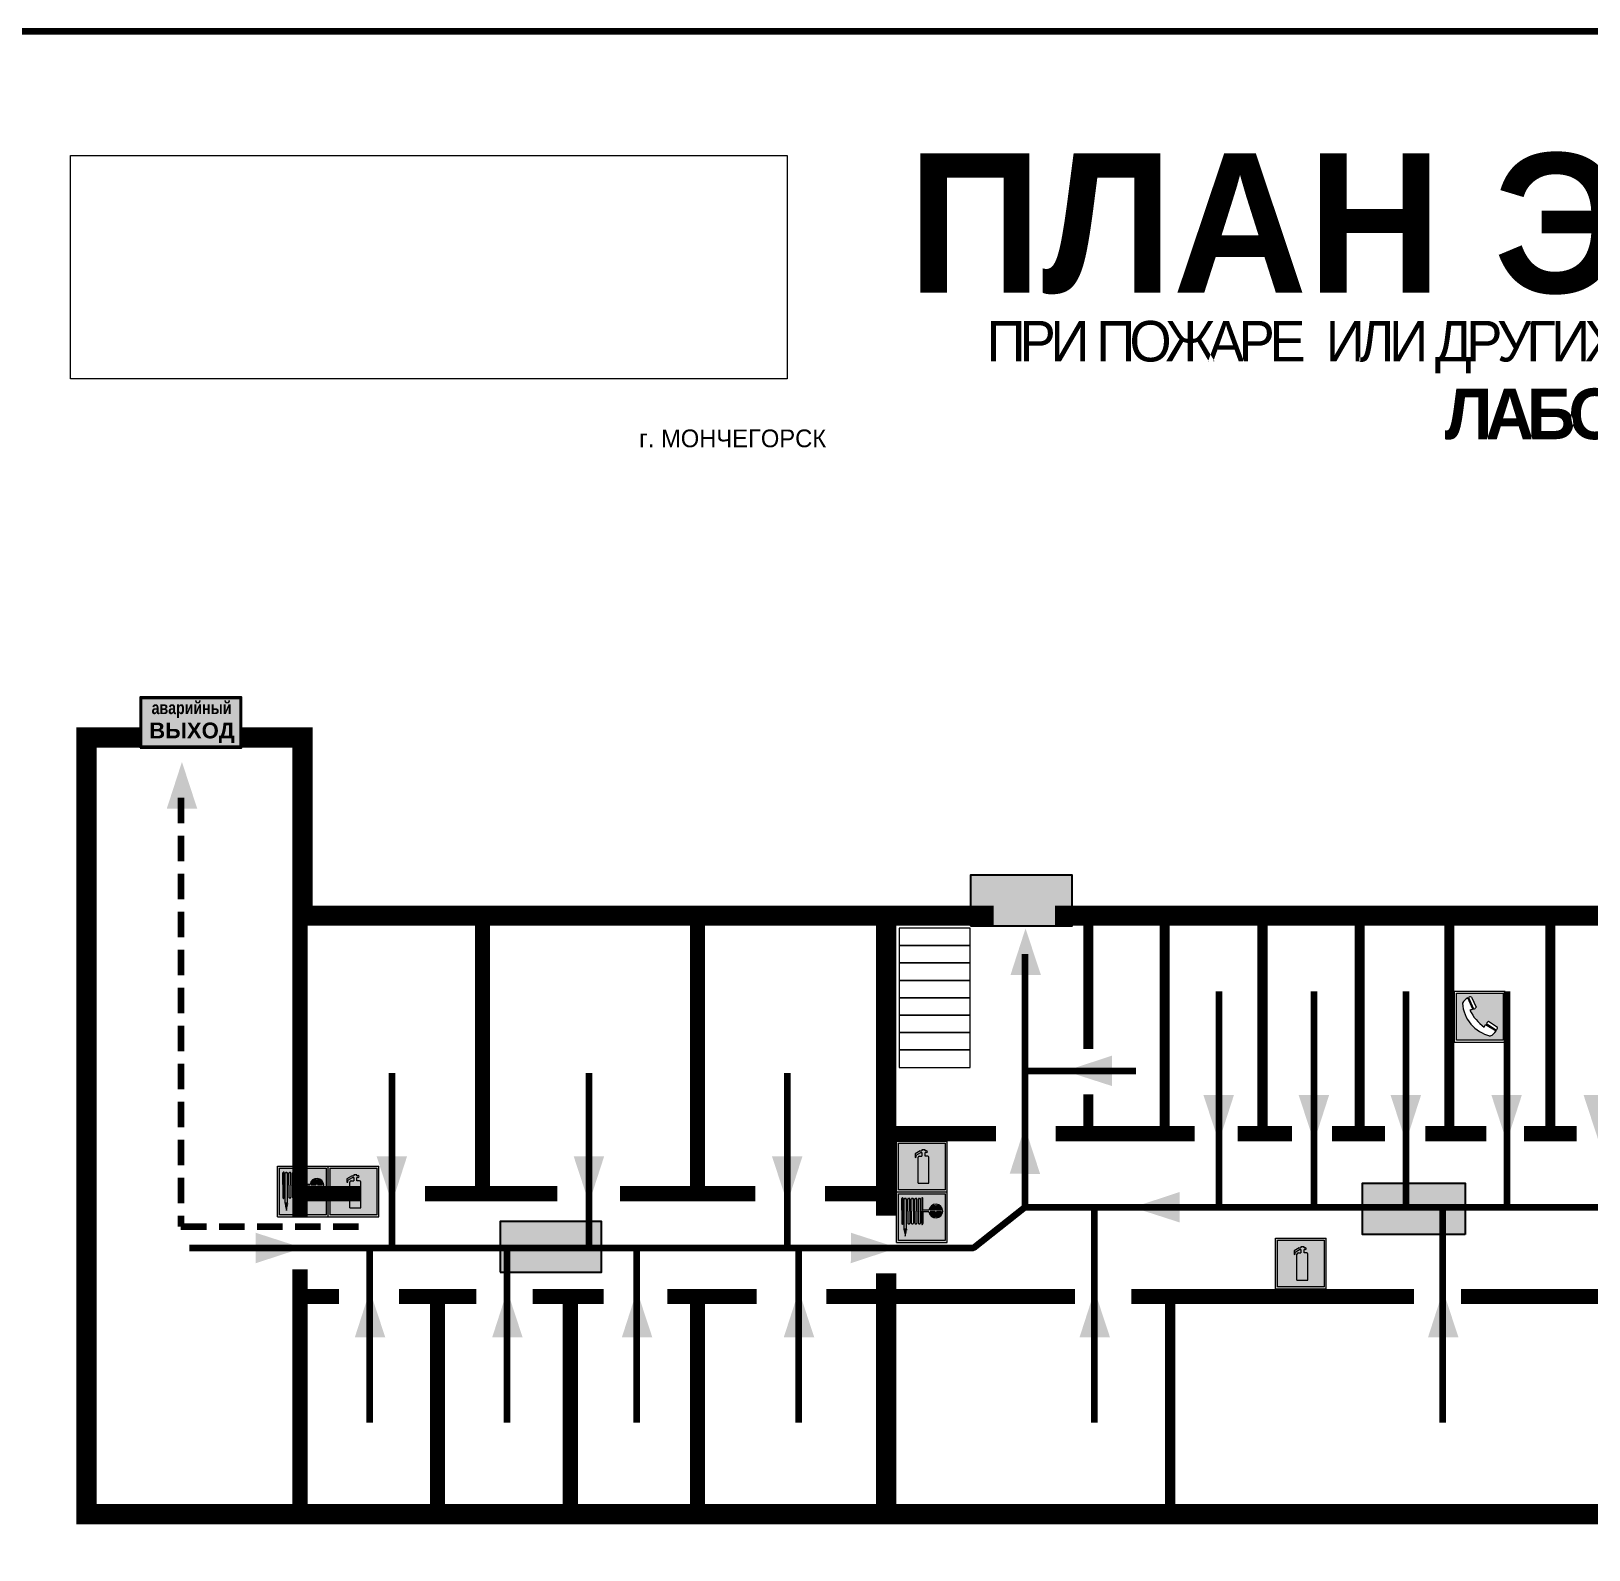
# Model space of a CAD drawing. Header units: millimetres. Extents: x 13810 to 67229, y 12374 to 21950.
# Drawn here: x 40331.9 to 40577.7, y 20032.2 to 20272 of the extents above; entities that cross this region are included whole.
import ezdxf

# ---------------------------------------------------------------- set-up
doc = ezdxf.new("R2010")
doc.units = ezdxf.units.MM
doc.linetypes.add('{ Wide Dash }', pattern=[12, 4, -2, 4, -2])
doc.layers.add('_Equipment', color=252, linetype='Continuous', lineweight=0)
doc.layers.add('План_Штампы', color=7, linetype='Continuous')
doc.styles.add('обычный', font='arial.ttf')
picture_1 = doc.add_image_def('image1.jpg', size_in_pixel=(337, 105))

# ---------------------------------------------------------------- blocks, each defined once
blk = doc.blocks.new('A$C41C009D9')
at = {"true_color": 0xffffff}
blk.add_hatch(color=7, dxfattribs=at).paths.add_polyline_path([(0, 8), (-16, 8), (-16, 0), (0, 0)])
h = blk.add_hatch(color=126)
h.dxf.hatch_style = 1
h.paths.add_polyline_path([(-15.8, 7.8), (-15.8, 0.2), (-0.2, 0.2), (-0.2, 7.8)])
at = {"color": 126}
for points in [[(-16, 0), (0, 0), (0, 8), (-16, 8)], [(-16, 0), (0, 0), (0, 8), (-16, 8)], [(-15.8, 7.8), (-0.2, 7.8), (-0.2, 0.2), (-15.8, 0.2)]]:
    blk.add_lwpolyline(points, close=True, dxfattribs=at)
at = {"color": 7, "true_color": 0xffffff, "insert": (-15.8, 7.3), "char_height": 2.5, "width": 15.5999, "attachment_point": 1, "style": 'обычный'}
blk.add_mtext('\\pi1.6133;{\\fArial|b1|i0|c204|p34;\\H0.8x;\\W0.8;аварийный\\H1.25x;\\W1;\\P\\pi1.2327;ВЫХОД}', dxfattribs=at)
blk = doc.blocks.new('A$C7B4425F7')
at = {"true_color": 0xffffff}
blk.add_hatch(color=7, dxfattribs=at).paths.add_polyline_path([(0, 0), (-16, 0), (-16, -8), (0, -8)])
h = blk.add_hatch(color=126)
h.paths.add_polyline_path([(-0.2, -0.2), (-15.8, -0.2), (-15.8, -7.8), (-0.2, -7.8)])
h.paths.add_polyline_path([(-11.76, -2.03), (-11.76, -3.66), (-11.17, -3.66, -0.568275), (-11.17, -6.18), (-12.58, -6.18), (-12.58, -2.03)], flags=16)
h.paths.add_polyline_path([(-13.33, -4.12, -0.495768), (-13.59, -6.18), (-15.03, -6.18), (-15.03, -2.03), (-13.59, -2.03, -0.487973)], flags=16)
h.paths.add_polyline_path([(-10.25, -2.03), (-9.48, -2.03), (-9.48, -6.18), (-10.25, -6.18)], flags=16)
h.paths.add_polyline_path([(-13.84, -3.69), (-14.24, -3.69), (-14.24, -3.03), (-13.9, -3.03, -0.692621)], flags=0)
h.paths.add_polyline_path([(-9.15, -2.03), (-8.4, -2.03), (-8.04, -3.07), (-7.68, -2.03), (-6.93, -2.03), (-7.64, -4.1), (-6.93, -6.18), (-7.68, -6.18), (-8.04, -5.14), (-8.4, -6.18), (-9.15, -6.18), (-8.44, -4.1)], flags=16)
h.paths.add_polyline_path([(-11.76, -4.46), (-11.42, -4.46, -0.692621), (-11.36, -5.12), (-11.76, -5.12)], flags=0)
h.paths.add_polyline_path([(-13.9, -5.2), (-14.24, -5.2), (-14.24, -4.55), (-13.84, -4.55, -0.708038)], flags=0)
edge = h.paths.add_edge_path(flags=16)
edge.add_ellipse((-5.51, -4.08), major_axis=(0, 2.05), ratio=0.586184, start_angle=0, end_angle=360)
edge = h.paths.add_edge_path(flags=0)
edge.add_ellipse((-5.51, -4.08), major_axis=(0, 1.14), ratio=0.454828, start_angle=0, end_angle=360)
h.paths.add_polyline_path([(-4.13, -4.96, 0.377264), (-3.48, -4.52, 0.0555), (-3.16, -2.03), (-1.66, -2.03), (-1.66, -4.96), (-0.96, -4.96), (-0.96, -7.01), (-1.75, -7.01), (-1.75, -6.18), (-3.3, -6.18), (-3.3, -7.02), (-4.13, -7.02)], flags=16)
h.paths.add_polyline_path([(-2.73, -2.91), (-2.28, -2.91), (-2.28, -4.96), (-3.05, -4.96, 0.079136)], flags=0)
at = {"color": 126}
blk.add_lwpolyline([(-16, -8), (0, -8), (0, 0), (-16, 0)], close=True, dxfattribs=at)
blk = doc.blocks.new('A$C456E1F9C')
at = {"lineweight": 5}
h = blk.add_hatch(color=242, dxfattribs=at)
h.paths.add_polyline_path([(0.51, -1.47), (0.51, -13.26), (12.29, -13.26), (12.29, -1.47)])
h.paths.add_polyline_path([(5.42, -4.95, -0.254479), (4.78, -5.4), (3.52, -2.53, -0.209735), (4.23, -2.4)], flags=16)
h.paths.add_polyline_path([(8.53, -8.6), (10.87, -10.17), (10.54, -10.76), (8.03, -9.13, -0.192251)], flags=16)
h.paths.add_polyline_path([(4.61, -5.49, 0.005518), (3.87, -5.72, 0.128647), (7.49, -10.01, 0.00809), (7.83, -9.33), (10.47, -10.97, -0.16736), (8.99, -12.25, -0.327862), (1.95, -3.95, -0.166952), (3.36, -2.62)], flags=16)
at = {"color": 242, "lineweight": 5}
for p, q in [((0, -13.77), (0, -0.97)), ((12.8, -0.97), (0, -0.97)), ((4.61, -5.49), (3.36, -2.62)), ((3.52, -2.53), (4.78, -5.4)), ((4.23, -2.4), (5.42, -4.95)), ((12.8, -13.77), (12.8, -0.97)), ((7.83, -9.33), (10.47, -10.97)), ((8.03, -9.13), (10.54, -10.76)), ((10.81, -10.12), (8.53, -8.6)), ((10.54, -10.76), (10.8, -10.3)), ((10.8, -10.3), (10.81, -10.12)), ((0, -13.77), (12.8, -13.77))]:
    blk.add_line(p, q, dxfattribs=at)
blk.add_lwpolyline([(0.51, -1.47), (12.29, -1.47), (12.29, -13.26), (0.51, -13.26)], close=True, dxfattribs=at)
for centre, radius, start, end in [((4.59, -5.34), 2.99, 114.2845, 152.1974), ((4.02, -3.27), 0.891, 76.3284, 123.7092), ((11.12, -3.31), 9.19, 183.9915, 256.6009), ((14.98, -39.1), 35.17, 107.1487, 108.4135), ((13.86, -0.94), 11.08, 205.5536, 234.8762), ((4.68, -4.59), 0.824, 276.9621, 334.0723), ((-13.31, 0.8), 23.44, 332.5487, 334.4027), ((8.94, -9.5), 0.989, 114.4092, 157.9388), ((7.87, -9.46), 3, 291.9291, 329.9329)]:
    blk.add_arc(centre, radius, start, end, dxfattribs=at)
blk = doc.blocks.new('A$C37112FD5')
at = {"true_color": 0xf5f5ff}
h = blk.add_hatch(color=7, dxfattribs=at)
h.dxf.hatch_style = 1
h.paths.add_polyline_path([(12.8, -7.4), (0, -7.4), (0, -20.2), (12.8, -20.2)])
h.paths.add_polyline_path([(12.29, -7.91), (12.29, -19.69), (0.51, -19.69), (0.51, -7.91)], flags=16)
h.paths.add_polyline_path([(4.98, -9.04, -0.42597), (5.17, -9.22), (5.17, -12.25), (5.17, -15.29, -0.432244), (4.98, -15.47), (4.83, -15.47, -0.42597), (4.64, -15.29), (4.64, -12.25), (4.64, -9.22, -0.432244), (4.83, -9.04)], flags=0)
h.paths.add_polyline_path([(4.28, -9.22), (4.28, -12.25), (4.28, -15.29, -0.432244), (4.09, -15.47), (3.94, -15.47, -0.42597), (3.75, -15.29), (3.75, -12.25), (3.75, -9.22, -0.432244), (3.94, -9.04), (4.09, -9.04, -0.42597)], flags=0)
h.paths.add_polyline_path([(5.72, -9.04), (5.87, -9.04, -0.42597), (6.06, -9.22), (6.06, -12.25), (6.06, -15.29, -0.432244), (5.87, -15.47), (5.72, -15.47, -0.42597), (5.53, -15.29), (5.53, -12.25), (5.53, -9.22, -0.432244)], flags=0)
h.paths.add_polyline_path([(6.42, -8.9), (6.5, -8.9, -0.42597), (6.69, -9.08), (6.69, -12.03), (8.21, -12.03, -15.824349), (8.21, -12.47), (6.69, -12.47), (6.69, -15.42, -0.432244), (6.5, -15.6), (6.42, -15.6)], flags=0)
h.paths.add_polyline_path([(3.39, -9.22), (3.39, -12.25), (3.39, -15.29, -0.432244), (3.2, -15.47), (3.05, -15.47, -0.42597), (2.85, -15.29), (2.85, -12.25), (2.85, -9.22, -0.432244), (3.05, -9.04), (3.2, -9.04, -0.42597)], flags=0)
h.paths.add_polyline_path([(2.5, -9.22), (2.5, -16.71), (1.96, -16.71), (1.96, -9.22, -0.432244), (2.15, -9.04), (2.31, -9.04, -0.42597)], flags=0)
h.paths.add_polyline_path([(1.61, -8.9), (1.61, -15.6), (1.57, -15.6, -0.42597), (1.37, -15.42), (1.37, -12.03), (1.37, -9.09, -0.432244), (1.57, -8.9)], flags=0)
h.paths.add_polyline_path([(9.76, -10.81), (9.76, -12.03), (8.49, -12.03, -0.336371)], flags=0)
h.paths.add_polyline_path([(8.49, -12.47), (9.76, -12.47), (9.76, -13.7, -0.336371)], flags=0)
h.paths.add_polyline_path([(10.11, -10.81, -0.336371), (11.38, -12.03), (10.11, -12.03)], flags=0)
h.paths.add_polyline_path([(10.11, -12.47), (11.38, -12.47, -0.336371), (10.11, -13.7)], flags=0)
h.paths.add_polyline_path([(2.5, -16.84), (2.5, -17.05), (1.97, -17.05), (1.97, -16.84)], flags=0)
h.paths.add_polyline_path([(2.5, -17.24, -0.033778), (2.24, -18.6, -0.033778), (1.97, -17.24)], flags=0)
h = blk.add_hatch(color=242)
h.dxf.hatch_style = 1
h.paths.add_polyline_path([(12.29, -7.91), (0.51, -7.91), (0.51, -19.69), (12.29, -19.69)])
h.paths.add_polyline_path([(6.42, -15.6), (6.42, -8.9), (6.5, -8.9, -0.42597), (6.69, -9.08), (6.69, -12.03), (8.21, -12.03, -15.824349), (8.21, -12.47), (6.69, -12.47), (6.69, -15.42, -0.432244), (6.5, -15.6)], flags=16)
h.paths.add_polyline_path([(5.87, -15.47), (5.72, -15.47, -0.42597), (5.53, -15.29), (5.53, -12.25), (5.53, -9.22, -0.432244), (5.72, -9.04), (5.87, -9.04, -0.42597), (6.06, -9.22), (6.06, -12.25), (6.06, -15.29, -0.432244)], flags=16)
h.paths.add_polyline_path([(4.98, -15.47), (4.83, -15.47, -0.42597), (4.64, -15.29), (4.64, -12.25), (4.64, -9.22, -0.432244), (4.83, -9.04), (4.98, -9.04, -0.42597), (5.17, -9.22), (5.17, -12.25), (5.17, -15.29, -0.432244)], flags=16)
h.paths.add_polyline_path([(4.09, -15.47), (3.94, -15.47, -0.42597), (3.75, -15.29), (3.75, -12.25), (3.75, -9.22, -0.432244), (3.94, -9.04), (4.09, -9.04, -0.42597), (4.28, -9.22), (4.28, -12.25), (4.28, -15.29, -0.432244)], flags=16)
h.paths.add_polyline_path([(3.2, -15.47), (3.05, -15.47, -0.42597), (2.85, -15.29), (2.85, -12.25), (2.85, -9.22, -0.432244), (3.05, -9.04), (3.2, -9.04, -0.42597), (3.39, -9.22), (3.39, -12.25), (3.39, -15.29, -0.432244)], flags=16)
h.paths.add_polyline_path([(2.5, -17.05), (1.97, -17.05), (1.97, -16.84), (2.5, -16.84)], flags=16)
h.paths.add_polyline_path([(2.5, -17.24, -0.033778), (2.24, -18.6, -0.033778), (1.97, -17.24)], flags=16)
h.paths.add_polyline_path([(2.5, -16.71), (1.96, -16.71), (1.96, -9.22, -0.432244), (2.15, -9.04), (2.31, -9.04, -0.42597), (2.5, -9.22)], flags=16)
h.paths.add_polyline_path([(1.61, -15.6), (1.57, -15.6, -0.42597), (1.37, -15.42), (1.37, -12.03), (1.37, -9.09, -0.432244), (1.57, -8.9), (1.61, -8.9)], flags=16)
h.paths.add_polyline_path([(8.49, -12.47), (9.76, -12.47), (9.76, -13.7, -0.336371)], flags=0)
h.paths.add_polyline_path([(10.11, -13.7), (10.11, -12.47), (11.38, -12.47, -0.336371)], flags=0)
h.paths.add_polyline_path([(8.49, -12.03, -0.336371), (9.76, -10.81), (9.76, -12.03)], flags=0)
h.paths.add_polyline_path([(10.11, -12.03), (10.11, -10.81, -0.336371), (11.38, -12.03)], flags=0)
h = blk.add_hatch(color=7, dxfattribs=at)
h.dxf.hatch_style = 1
h.paths.add_polyline_path([(1.61, -8.9), (1.57, -8.9, 0.432244), (1.37, -9.09), (1.37, -12.03), (1.37, -15.42, 0.42597), (1.57, -15.6), (1.61, -15.6)])
h.paths.add_polyline_path([(2.5, -9.22, 0.42597), (2.31, -9.04), (2.15, -9.04, 0.432244), (1.96, -9.22), (1.96, -16.71), (2.5, -16.71)])
h.paths.add_polyline_path([(2.5, -16.84), (1.97, -16.84), (1.97, -17.05), (2.5, -17.05)])
h.paths.add_polyline_path([(2.5, -17.24), (1.97, -17.24, 0.033778), (2.24, -18.6, 0.033778)])
h.paths.add_polyline_path([(3.39, -12.25), (3.39, -9.22, 0.42597), (3.2, -9.04), (3.05, -9.04, 0.432244), (2.85, -9.22), (2.85, -12.25), (2.85, -15.29, 0.42597), (3.05, -15.47), (3.2, -15.47, 0.432244), (3.39, -15.29)])
h.paths.add_polyline_path([(4.28, -12.25), (4.28, -9.22, 0.42597), (4.09, -9.04), (3.94, -9.04, 0.432244), (3.75, -9.22), (3.75, -12.25), (3.75, -15.29, 0.42597), (3.94, -15.47), (4.09, -15.47, 0.432244), (4.28, -15.29)])
h.paths.add_polyline_path([(5.17, -12.25), (5.17, -9.22, 0.42597), (4.98, -9.04), (4.83, -9.04, 0.432244), (4.64, -9.22), (4.64, -12.25), (4.64, -15.29, 0.42597), (4.83, -15.47), (4.98, -15.47, 0.432244), (5.17, -15.29)])
h.paths.add_polyline_path([(6.06, -12.25), (6.06, -9.22, 0.42597), (5.87, -9.04), (5.72, -9.04, 0.432244), (5.53, -9.22), (5.53, -12.25), (5.53, -15.29, 0.42597), (5.72, -15.47), (5.87, -15.47, 0.432244), (6.06, -15.29)])
h.paths.add_polyline_path([(6.69, -12.47), (8.21, -12.47, 15.824349), (8.21, -12.03), (6.69, -12.03), (6.69, -9.08, 0.42597), (6.5, -8.9), (6.42, -8.9), (6.42, -15.6), (6.5, -15.6, 0.432244), (6.69, -15.42)])
h.paths.add_polyline_path([(8.49, -12.47), (9.76, -12.47), (9.76, -13.7, -0.336371)], flags=16)
h.paths.add_polyline_path([(8.49, -12.03, -0.336371), (9.76, -10.81), (9.76, -12.03)], flags=16)
h.paths.add_polyline_path([(10.11, -12.47), (11.38, -12.47, -0.336371), (10.11, -13.7)], flags=16)
h.paths.add_polyline_path([(10.11, -12.03), (10.11, -10.81, -0.336371), (11.38, -12.03)], flags=16)
h = blk.add_hatch(color=242)
h.dxf.hatch_style = 1
h.paths.add_polyline_path([(9.76, -10.81, 0.336371), (8.49, -12.03), (9.76, -12.03)])
h.paths.add_polyline_path([(10.11, -10.81), (10.11, -12.03), (11.38, -12.03, 0.336371)])
h.paths.add_polyline_path([(11.38, -12.47), (10.11, -12.47), (10.11, -13.7, 0.336371)])
h.paths.add_polyline_path([(9.76, -12.47), (8.49, -12.47, 0.336371), (9.76, -13.7)])
at = {"color": 242, "lineweight": 5}
for p, q in [((0, -20.2), (0, -7.4)), ((0, -7.4), (12.8, -7.4)), ((12.8, -20.2), (12.8, -7.4)), ((1.37, -12.03), (1.37, -9.08)), ((1.57, -8.9), (1.61, -8.9)), ((1.61, -8.9), (1.61, -15.6)), ((1.96, -16.71), (1.96, -9.22)), ((2.15, -9.04), (2.31, -9.04)), ((2.5, -16.71), (2.5, -9.22)), ((2.85, -12.25), (2.85, -9.22)), ((3.05, -9.04), (3.2, -9.04)), ((3.39, -12.25), (3.39, -9.22)), ((3.75, -12.25), (3.75, -9.22)), ((3.94, -9.04), (4.09, -9.04)), ((4.28, -12.25), (4.28, -9.22)), ((4.64, -12.25), (4.64, -9.22)), ((4.83, -9.04), (4.98, -9.04)), ((5.17, -12.25), (5.17, -9.22)), ((5.53, -12.25), (5.53, -9.22)), ((5.72, -9.04), (5.87, -9.04)), ((6.06, -12.25), (6.06, -9.22)), ((6.42, -8.9), (6.42, -15.6)), ((6.5, -8.9), (6.42, -8.9)), ((6.69, -12.03), (6.69, -9.08)), ((9.76, -10.81), (9.76, -12.03)), ((10.11, -10.81), (10.11, -12.03)), ((1.37, -12.03), (1.37, -15.42)), ((1.57, -15.6), (1.61, -15.6)), ((2.85, -12.25), (2.85, -15.29)), ((3.05, -15.47), (3.2, -15.47)), ((3.39, -12.25), (3.39, -15.29)), ((3.75, -12.25), (3.75, -15.29)), ((3.94, -15.47), (4.09, -15.47)), ((4.28, -12.25), (4.28, -15.29)), ((4.64, -12.25), (4.64, -15.29)), ((4.83, -15.47), (4.98, -15.47)), ((5.17, -12.25), (5.17, -15.29)), ((5.53, -12.25), (5.53, -15.29)), ((5.72, -15.47), (5.87, -15.47)), ((6.06, -12.25), (6.06, -15.29)), ((6.42, -15.6), (6.5, -15.6)), ((8.21, -12.03), (6.69, -12.03)), ((8.21, -12.47), (6.69, -12.47)), ((6.69, -12.47), (6.69, -15.42)), ((9.76, -12.03), (8.49, -12.03)), ((9.76, -12.47), (8.49, -12.47)), ((9.76, -12.47), (9.76, -13.7)), ((11.38, -12.03), (10.11, -12.03)), ((11.38, -12.47), (10.11, -12.47)), ((10.11, -12.47), (10.11, -13.7)), ((1.96, -16.71), (2.5, -16.71)), ((1.97, -16.84), (2.5, -16.84)), ((1.97, -17.05), (1.97, -16.84)), ((2.5, -17.05), (1.97, -17.05)), ((1.97, -17.24), (2.5, -17.24)), ((2.5, -16.84), (2.5, -17.05)), ((0, -20.2), (12.8, -20.2))]:
    blk.add_line(p, q, dxfattribs=at)
blk.add_lwpolyline([(0.51, -7.91), (12.29, -7.91), (12.29, -19.69), (0.51, -19.69)], close=True, dxfattribs=at)
for centre, radius, start, end in [((1.56, -9.09), 0.182, 87.1027, 180.6071), ((2.15, -9.22), 0.182, 87.1027, 180.6071), ((2.32, -9.22), 0.182, 359.3929, 92.8973), ((3.04, -9.22), 0.182, 87.1027, 180.6071), ((3.21, -9.22), 0.182, 359.3929, 92.8973), ((3.93, -9.22), 0.182, 87.1027, 180.6071), ((4.1, -9.22), 0.182, 359.3929, 92.8973), ((4.82, -9.22), 0.182, 87.1027, 180.6071), ((4.99, -9.22), 0.182, 359.3929, 92.8973), ((5.71, -9.22), 0.182, 87.1027, 180.6071), ((5.88, -9.22), 0.182, 359.3929, 92.8973), ((6.51, -9.09), 0.182, 359.3929, 92.8973), ((9.93, -12.25), 1.74, 187.2319, 172.7681), ((9.93, -12.25), 1.46, 96.9927, 171.3585), ((9.93, -12.25), 1.46, 8.6415, 83.0073), ((1.56, -15.42), 0.182, 179.3929, 272.8973), ((3.04, -15.29), 0.182, 179.3929, 272.8973), ((3.21, -15.29), 0.182, 267.1027, 0.6071), ((3.93, -15.29), 0.182, 179.3929, 272.8973), ((4.1, -15.29), 0.182, 267.1027, 0.6071), ((4.82, -15.29), 0.182, 179.3929, 272.8973), ((4.99, -15.29), 0.182, 267.1027, 0.6071), ((5.71, -15.29), 0.182, 179.3929, 272.8973), ((5.88, -15.29), 0.182, 267.1027, 0.6071), ((6.51, -15.42), 0.182, 267.1027, 0.6071), ((9.93, -12.25), 1.46, 188.6415, 263.0073), ((9.93, -12.25), 1.46, 276.9927, 351.3585), ((12.17, -15.98), 10.27, 187.041, 194.7793), ((-7.7, -15.98), 10.27, 345.2207, 352.959)]:
    blk.add_arc(centre, radius, start, end, dxfattribs=at)
blk = doc.blocks.new('A$C3AD82952')
at = {"true_color": 0xf5f5ff}
h = blk.add_hatch(color=7, dxfattribs=at)
h.dxf.hatch_style = 1
h.paths.add_polyline_path([(8.21, 8.73, 0.414214), (7.89, 9.05), (7.22, 9.05), (7.22, 9.92), (7.59, 9.92, 1), (7.57, 10.36), (7.22, 10.36), (7.22, 10.6), (6.43, 10.6), (6.43, 10.36), (6.01, 10.36), (4.74, 9.59), (4.74, 8.69), (4.98, 8.73), (4.98, 9.26), (6.12, 9.91), (6.43, 9.91), (6.43, 9.05), (5.76, 9.05, 0.414214), (5.44, 8.73), (5.44, 2.2), (8.21, 2.2)], flags=0)
h.paths.add_polyline_path([(12.8, 12.8), (0, 12.8), (0, 0), (12.8, 0)])
h.paths.add_polyline_path([(0.51, 12.29), (12.29, 12.29), (12.29, 0.51), (0.51, 0.51)], flags=16)
h.paths.add_polyline_path([(4.74, 9.59), (6.01, 10.36), (6.43, 10.36), (6.43, 10.6), (7.22, 10.6), (7.22, 10.36), (7.59, 10.36, -0.94586), (7.59, 9.92), (7.22, 9.92), (7.22, 9.05), (7.89, 9.05, -0.414214), (8.21, 8.73), (8.21, 2.2), (5.44, 2.2), (5.44, 8.73, -0.414214), (5.76, 9.05), (6.43, 9.05), (6.43, 9.91), (6.12, 9.91), (4.98, 9.26), (4.98, 8.73), (4.74, 8.69)], flags=0)
h = blk.add_hatch(color=242)
h.dxf.hatch_style = 1
h.paths.add_polyline_path([(12.29, 12.29), (0.51, 12.29), (0.51, 0.51), (12.29, 0.51)])
h.paths.add_polyline_path([(4.74, 8.69), (4.74, 9.59), (6.01, 10.36), (6.43, 10.36), (6.43, 10.6), (7.22, 10.6), (7.22, 10.36), (7.59, 10.36, -0.94586), (7.59, 9.92), (7.22, 9.92), (7.22, 9.05), (7.89, 9.05, -0.414214), (8.21, 8.73), (8.21, 2.2), (5.44, 2.2), (5.44, 8.73, -0.414214), (5.76, 9.05), (6.43, 9.05), (6.43, 9.91), (6.12, 9.91), (4.98, 9.26), (4.98, 8.73)], flags=16)
h = blk.add_hatch(color=7, dxfattribs=at)
h.dxf.hatch_style = 1
h.paths.add_polyline_path([(8.21, 8.73, 0.414214), (7.89, 9.05), (7.22, 9.05), (7.22, 9.92), (7.59, 9.92, 1), (7.57, 10.36), (7.22, 10.36), (7.22, 10.6), (6.43, 10.6), (6.43, 10.36), (6.01, 10.36), (4.74, 9.59), (4.74, 8.69), (4.98, 8.73), (4.98, 9.26), (6.12, 9.91), (6.43, 9.91), (6.43, 9.05), (5.76, 9.05, 0.414214), (5.44, 8.73), (5.44, 2.2), (8.21, 2.2)])
at = {"color": 242, "lineweight": 5}
for p, q in [((0, 0), (0, 12.8)), ((0, 12.8), (12.8, 12.8)), ((12.8, 0), (12.8, 12.8)), ((6.01, 10.36), (4.74, 9.59)), ((4.74, 9.59), (4.74, 8.69)), ((4.74, 8.69), (4.98, 8.73)), ((4.98, 9.26), (6.12, 9.91)), ((4.98, 8.73), (4.98, 9.26)), ((5.44, 2.2), (5.44, 8.73)), ((5.76, 9.05), (6.43, 9.05)), ((6.01, 10.36), (6.43, 10.36)), ((6.12, 9.91), (6.43, 9.91)), ((7.22, 10.6), (6.43, 10.6)), ((6.43, 10.6), (6.43, 10.36)), ((6.43, 9.91), (6.43, 9.05)), ((7.22, 10.36), (7.22, 10.6)), ((7.59, 10.36), (7.22, 10.36)), ((7.22, 9.05), (7.22, 9.92)), ((7.59, 9.92), (7.22, 9.92)), ((7.89, 9.05), (7.22, 9.05)), ((8.21, 2.2), (8.21, 8.73)), ((0, 0), (12.8, 0)), ((5.44, 2.2), (8.21, 2.2))]:
    blk.add_line(p, q, dxfattribs=at)
blk.add_lwpolyline([(0.51, 12.29), (12.29, 12.29), (12.29, 0.51), (0.51, 0.51)], close=True, dxfattribs=at)
for centre, radius, start, end in [((5.76, 8.73), 0.32, 90, 180), ((7.58, 10.14), 0.223, 273.1875, 86.8125), ((7.89, 8.73), 0.32, 0, 90)]:
    blk.add_arc(centre, radius, start, end, dxfattribs=at)
blk = doc.blocks.new('A$C32E8229D')
at = {"true_color": 0xffffff}
blk.add_hatch(color=7, dxfattribs=at).paths.add_polyline_path([(0, 0), (0, -8), (16, -8), (16, 0)])
h = blk.add_hatch(color=126)
h.paths.add_polyline_path([(0.2, -0.2), (15.8, -0.2), (15.8, -7.8), (0.2, -7.8)])
h.paths.add_polyline_path([(13.49, -2.05), (12.08, -2.05), (11.37, -2.63, 0.162397), (11.29, -2.84), (11.29, -3.63), (10.35, -3.63), (10.35, -4.05), (11.68, -4.05), (11.68, -3.48), (12.26, -4.28), (11.29, -5.1), (11.29, -6.78), (11.85, -6.78), (11.85, -5.44), (12.8, -4.64), (12.8, -5.94), (14.46, -5.94), (14.46, -5.39), (13.45, -5.39), (13.45, -3.97), (12.46, -2.59), (13.15, -2.59), (13.69, -3.34), (14.18, -3)], flags=16)
h.paths.add_polyline_path([(10.74, -1.82, 1), (11.8, -1.82, 1)], flags=16)
h.paths.add_polyline_path([(9.39, -3.59), (5.99, -3.59), (6.56, -3.03), (5.91, -3.03), (5.1, -3.83), (5.91, -4.64), (6.56, -4.64), (5.99, -4.09), (9.39, -4.09)], flags=16)
h.paths.add_polyline_path([(4.29, -1.08), (1.72, -1.08), (1.72, -6.6), (4.29, -6.6)], flags=16)
at = {"color": 126}
blk.add_lwpolyline([(16, -8), (0, -8), (0, 0), (16, 0)], close=True, dxfattribs=at)

msp = doc.modelspace()

# ---------------------------------------------------------------- linework, layer by layer
at = {"color": 2, "lineweight": 100}
msp.add_lwpolyline([(40312.67, 20271.99), (40912.67, 20271.99), (40912.67, 19876.99), (40312.67, 19876.99)], close=True, dxfattribs=at)
at = {"color": 126, "linetype": '{ Wide Dash }', "lineweight": 100, "true_color": 0x008754}
msp.add_lwpolyline([(40355.5, 20150.96), (40355.5, 20083.28), (40385.18, 20083.28)], dxfattribs=at)
at = {"color": 0, "lineweight": 100, "const_width": 3.2}
for points in [[(40483.75, 20132.35), (40466.77, 20132.35), (40466.77, 20084.97)], [(40466.77, 20075.89), (40466.77, 20037.86), (40760.22, 20037.86), (40760.22, 20073.37)]]:
    msp.add_lwpolyline(points, dxfattribs=at)
at = {"lineweight": 100}
for points, const_width in [([(40591.49, 20132.35), (40493.4, 20132.35)], 3.2), ([(40498.69, 20111.3), (40498.69, 20130.88)], 1.6), ([(40510.72, 20097.94), (40510.72, 20131.71)], 1.6), ([(40526.17, 20097.94), (40526.17, 20131.71)], 1.6), ([(40541.5, 20097.94), (40541.5, 20131.71)], 1.6), ([(40555.63, 20097.94), (40555.63, 20131.71)], 1.6), ([(40571.58, 20097.94), (40571.58, 20131.71)], 1.6), ([(40498.69, 20097.94), (40498.69, 20104.13)], 1.6), ([(40466.77, 20097.94), (40484.09, 20097.94)], 2.4), ([(40493.52, 20097.94), (40515.45, 20097.94)], 2.4), ([(40522.24, 20097.94), (40530.8, 20097.94)], 2.4), ([(40537.15, 20097.94), (40545.49, 20097.94)], 2.4), ([(40551.85, 20097.94), (40561.49, 20097.94)], 2.4), ([(40567.41, 20097.94), (40575.75, 20097.94)], 2.4), ([(40466.77, 20072.23), (40496.55, 20072.23)], 2.4), ([(40505.47, 20072.23), (40550.06, 20072.23)], 2.4), ([(40511.6, 20072.23), (40511.6, 20037.86)], 1.6), ([(40557.46, 20072.23), (40599.44, 20072.23)], 2.4)]:
    msp.add_lwpolyline(points, dxfattribs=dict(at, const_width=const_width))
at = {"lineweight": 0}
for points in [[(40468.83, 20127.62), (40480.03, 20127.62), (40480.03, 20130.37), (40468.83, 20130.37)], [(40468.83, 20124.88), (40480.03, 20124.88), (40480.03, 20127.62), (40468.83, 20127.62)], [(40468.83, 20122.13), (40480.03, 20122.13), (40480.03, 20124.88), (40468.83, 20124.88)], [(40468.83, 20119.39), (40480.03, 20119.39), (40480.03, 20122.13), (40468.83, 20122.13)], [(40468.83, 20116.64), (40480.03, 20116.64), (40480.03, 20119.39), (40468.83, 20119.39)], [(40468.83, 20113.9), (40480.03, 20113.9), (40480.03, 20116.64), (40468.83, 20116.64)], [(40468.83, 20111.15), (40480.03, 20111.15), (40480.03, 20113.9), (40468.83, 20113.9)], [(40468.83, 20108.4), (40480.03, 20108.4), (40480.03, 20111.15), (40468.83, 20111.15)]]:
    msp.add_lwpolyline(points, close=True, dxfattribs=at)
at = {"color": 126, "lineweight": 100, "true_color": 0x008754}
for points in [[(40488.65, 20126.27), (40488.65, 20086.35), (40603.1, 20086.35), (40603.1, 20059.43), (40621.86, 20059.43)], [(40519.26, 20120.37), (40519.26, 20086.35)], [(40534.28, 20120.37), (40534.28, 20086.35)], [(40548.79, 20120.37), (40548.79, 20086.35)], [(40564.7, 20120.37), (40564.7, 20086.35)], [(40388.79, 20107.47), (40388.79, 20079.9)], [(40419.88, 20107.47), (40419.88, 20079.9)], [(40451.18, 20107.47), (40451.18, 20079.9)], [(40488.65, 20107.83), (40506.19, 20107.83)], [(40356.82, 20079.9), (40480.57, 20079.9), (40488.65, 20086.35)], [(40499.6, 20086.35), (40499.6, 20052.33)], [(40554.59, 20086.35), (40554.59, 20052.33)], [(40385.24, 20079.9), (40385.24, 20052.33)], [(40406.92, 20079.9), (40406.92, 20052.33)], [(40427.38, 20079.9), (40427.38, 20052.33)], [(40452.93, 20079.9), (40452.93, 20052.33)]]:
    msp.add_lwpolyline(points, dxfattribs=at)
at = {"layer": '_Equipment', "color": 0, "lineweight": 0}
for points, const_width in [([(40349.33, 20160.49), (40340.6, 20160.49), (40340.6, 20037.86), (40511.6, 20037.86)], 3.2), ([(40466.77, 20132.35), (40374.66, 20132.35), (40374.66, 20160.49), (40365.04, 20160.49)], 3.2), ([(40403.07, 20132.35), (40374.27, 20132.35), (40374.27, 20088.45), (40383.77, 20088.45)], 2.4), ([(40437, 20132.35), (40403.07, 20132.35), (40403.07, 20088.45), (40414.9, 20088.45)], 2.4), ([(40446.13, 20088.45), (40437, 20088.45), (40437, 20132.35)], 2.4), ([(40374.27, 20084.83), (40374.27, 20088.45)], 2.4), ([(40394.02, 20088.45), (40403.07, 20088.45)], 2.4), ([(40424.76, 20088.45), (40437, 20088.45)], 2.4), ([(40466.73, 20088.45), (40457.14, 20088.45)], 2.4), ([(40374.27, 20072.23), (40374.27, 20076.54)], 2.4), ([(40380.45, 20072.23), (40374.27, 20072.23), (40374.27, 20037.86)], 2.4), ([(40402.09, 20072.23), (40389.92, 20072.23)], 2.4), ([(40395.98, 20072.23), (40395.98, 20037.39)], 2.4), ([(40422.18, 20072.23), (40410.97, 20072.23)], 2.4), ([(40416.93, 20072.23), (40416.93, 20037.58)], 2.4), ([(40437, 20072.23), (40432.22, 20072.23)], 2.4), ([(40446.32, 20072.23), (40437, 20072.23), (40437, 20037.86)], 2.4), ([(40466.77, 20072.23), (40457.34, 20072.23)], 2.4)]:
    msp.add_lwpolyline(points, dxfattribs=dict(at, const_width=const_width))
for points in [[(40385.01, 20037.86), (40340.6, 20037.86), (40340.6, 20160.49)], [(40466.77, 20132.35), (40437, 20132.35)], [(40410.88, 20037.86), (40385.01, 20037.86)], [(40466.77, 20037.86), (40410.88, 20037.86)]]:
    msp.add_lwpolyline(points, dxfattribs=at)
at = {"layer": 'План_Штампы', "color": 126, "true_color": 0x008754}
for points in [[(40358.07, 20149.23), (40353.26, 20149.25), (40355.65, 20156.62)], [(40491.2, 20122.96), (40486.39, 20122.97), (40488.77, 20130.34)], [(40502.43, 20110.26), (40502.42, 20105.45), (40495.05, 20107.83)], [(40516.84, 20104.03), (40521.65, 20104.02), (40519.27, 20096.64)], [(40531.87, 20104.03), (40536.67, 20104.02), (40534.29, 20096.64)], [(40546.37, 20104.03), (40551.18, 20104.02), (40548.79, 20096.64)], [(40562.28, 20104.03), (40567.08, 20104.02), (40564.7, 20096.64)], [(40576.83, 20104.03), (40581.63, 20104.02), (40579.25, 20096.64)], [(40491.07, 20091.59), (40486.27, 20091.6), (40488.65, 20098.98)], [(40386.37, 20094.35), (40391.17, 20094.34), (40388.79, 20086.97)], [(40417.47, 20094.35), (40422.27, 20094.34), (40419.89, 20086.97)], [(40448.76, 20094.35), (40453.56, 20094.34), (40451.18, 20086.97)], [(40513.1, 20088.73), (40513.09, 20083.92), (40505.71, 20086.3)], [(40367.29, 20077.48), (40367.3, 20082.29), (40374.68, 20079.9)], [(40461.2, 20077.49), (40461.21, 20082.3), (40468.58, 20079.92)], [(40387.74, 20065.77), (40382.93, 20065.78), (40385.31, 20073.16)], [(40409.41, 20065.77), (40404.61, 20065.78), (40406.99, 20073.16)], [(40429.88, 20065.77), (40425.07, 20065.78), (40427.45, 20073.16)], [(40455.43, 20065.77), (40450.62, 20065.78), (40453, 20073.16)], [(40502.1, 20065.77), (40497.29, 20065.78), (40499.67, 20073.16)], [(40557.09, 20065.77), (40552.28, 20065.78), (40554.66, 20073.16)]]:
    msp.add_solid(points, dxfattribs=at)

# ---------------------------------------------------------------- block references
msp.add_blockref('A$C41C009D9', (40365.05, 20158.87))
for name, p, xscale, yscale, zscale in [('A$C456E1F9C', (40556.48, 20121.01), 0.625, 0.625, 0.625), ('A$C3AD82952', (40468.4, 20088.75), 0.625, 0.625, 0.625), ('A$C37112FD5', (40370.73, 20097.45), 0.6249984004534781, 0.6249984004534781, 0.6249984004534781), ('A$C3AD82952', (40378.73, 20084.83), 0.625, 0.625, 0.625), ('A$C37112FD5', (40468.4, 20093.37), 0.6249984004534781, 0.6249984004534781, 0.6249984004534781), ('A$C3AD82952', (40528.2, 20073.45), 0.625, 0.625, 0.625)]:
    msp.add_blockref(name, p, dxfattribs=dict(xscale=xscale, yscale=yscale, zscale=zscale))
at = {"layer": 'План_Штампы'}
msp.add_blockref('A$C7B4425F7', (40496.11, 20138.75), dxfattribs=at)
at = {"layer": 'План_Штампы', "color": 126, "true_color": 0x008754, "xscale": 1.012510887696, "yscale": 1.012510887696, "zscale": 1.012510887696, "rotation": 359.9978653237145}
msp.add_blockref('A$C32E8229D', (40541.92, 20090.1), dxfattribs=at)
at = {"layer": 'План_Штампы', "color": 126, "true_color": 0x008754, "xscale": -1}
msp.add_blockref('A$C32E8229D', (40421.85, 20084.06), dxfattribs=at)

# ---------------------------------------------------------------- texts
at = {"lineweight": 0, "style": 'обычный'}
for s, insert, char_height, width, attachment_point in [('{\\fProxima Nova Rg|b1|i0|c204|p2;ПЛАН ЭВАКУАЦИИ}', (40470.21, 20252.69), 22, 493.8901, 1), ('\\pi-8.4,l8.4,t8.4;{\\fProxima Nova Rg|b0|i0|c204|p2;г. МОНЧЕГОРСК\\H1.1997x; }', (40442.55, 20207.68), 2.8, 126.6484, 5)]:
    msp.add_mtext(s, dxfattribs=dict(at, insert=insert, char_height=char_height, width=width, attachment_point=attachment_point))
at = {"color": 0, "lineweight": 0, "insert": (40620.08, 20220.85), "char_height": 8, "width": 449.2158, "attachment_point": 5, "style": 'обычный'}
msp.add_mtext('{\\fArial Black|b1|i0|c204|p34;\\H2x;\\T0.85;  \\fArial Narrow|b0|i0|c204|p34;\\H0.8x;\\W0.9;\\P\\fProxima Nova Rg|b0|i0|c204|p2;\\H0.5x;\\W1;\\C256;ПРИ ПОЖАРЕ  ИЛИ ДРУГИХ ЧРЕЗВЫЧАЙНЫХ СИТУАЦИЯХ  ИЗ ПОМЕЩЕНИЙ \\fProxima Nova Rg|b1|i0|c204|p2;\\H1.25x;\\PЛАБОРАТОРНОГО КОРПУСА\\P1 ЭТАЖ}', dxfattribs=at)

# ---------------------------------------------------------------- pictures from other files: only their frames are drawn
at = {"color": 7, "lineweight": 0, "true_color": 0xf5f5ff}
image = msp.add_image(picture_1, insert=(40338.04, 20217.11), size_in_units=(113.11, 35.24), dxfattribs=at)
image.dxf.flags = 7

doc.saveas('drawing.dxf')
